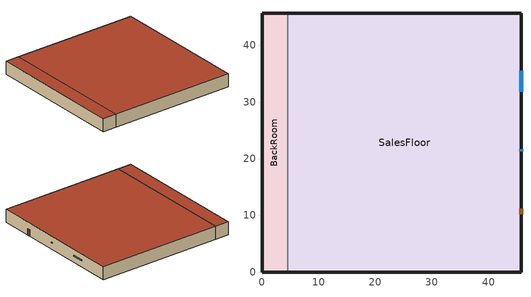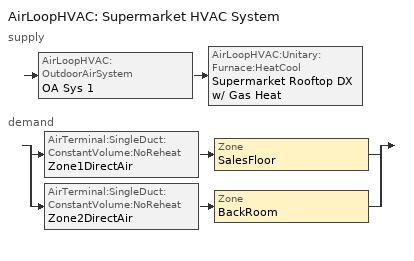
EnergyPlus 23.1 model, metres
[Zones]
BackRoom
 floor ground (BotFloorConstruction): 0,0 0,45.72 4.57,45.72 4.57,0 z0
 wall outside (FaceBrkIns4LWConcBlkGyp_R-11): 4.57,45.72 0,45.72 0,0 4.57,0 z0:4.27
 wall to SalesFloor (IntWallConstruction): 4.57,0 4.57,45.72 z0:4.27
 roof outside (SlagFeltIns6LWConcGapAcoTile_R-11): 4.57,0 4.57,45.72 0,45.72 0,0 z4.27
SalesFloor
 floor ground (BotFloorConstruction): 4.57,0 4.57,45.72 45.72,45.72 45.72,0 z0
 wall outside (FaceBrkIns4LWConcBlkGyp_R-11): 4.57,0 45.72,0 45.72,45.72 4.57,45.72 z0:4.27
 window (WinLib_1001): 45.72,31.85 45.72,35.51 z1.98:2.29
 window (WinLib_2003): 45.72,21.33 45.72,21.64 z1.98:2.29
 door (DoorConstruction): 45.72,10.21 45.72,11.12 z0:2.13
 roof outside (SlagFeltIns6LWConcGapAcoTile_R-11): 45.72,0 45.72,45.72 4.57,45.72 4.57,0 z4.27
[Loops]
AirLoopHVAC 'Supermarket HVAC System'
 supply: AirLoopHVAC:OutdoorAirSystem 'OA Sys 1' > AirLoopHVAC:Unitary:Furnace:HeatCool 'Supermarket Rooftop DX w/ Gas Heat'
 demand: split
  | AirTerminal:SingleDuct:ConstantVolume:NoReheat 'Zone1DirectAir' > Zone 'SalesFloor'
  | AirTerminal:SingleDuct:ConstantVolume:NoReheat 'Zone2DirectAir' > Zone 'BackRoom'
[Building]
None: Loads convergence tolerance value=0.04; Maximum number of warmup days=50; Minimum number of warmup days=6; North axis=0; Solar distribution=MinimalShadowing; Temperature convergence tolerance value=0.4; Terrain=Suburbs
[Site:GroundTemperature:BuildingSurface]
18, 18, 18, 19, 19, 20, 20, 21, 21, 20, 19, 18
[Site:Location]
Phoenix Sky Harbor Intl Ap_AZ_USA Design_Conditions: Elevation=337; Latitude=33.45; Longitude=-111.98; Time zone=-7
[SizingPeriod:DesignDay] Barometric pressure=97342; Day of month=21; Daylight saving time indicator=No; Humidity condition type=WetBulb; Rain indicator=No; Snow indicator=No; Solar model indicator=ASHRAEClearSky
Name | Daily dry bulb temperature range | Day type | Maximum dry bulb temperature | Month | Sky clearness | Wetbulb or dewpoint at maximum dry bulb | Wind direction | Wind speed
Phoenix Sky Harbor Intl Ap Ann Clg .4% Condns DB=>MWB | 12 | SummerDesignDay | 43.4 | 7 | 1 | 21.1 | 260 | 4.1
Phoenix Sky Harbor Intl Ap Ann Htg 99.6% Condns DB | 0 | WinterDesignDay | 3.7 | 12 | 0 | 3.7 | 100 | 1.7
[Construction]
BotFloorConstruction: StoreSlab
DoorConstruction: WoodForDoor
FaceBrkIns4LWConcBlkGyp_R-11: HF-A2, R-11, HF-C2, HF-E1
FurnitureConstruction: FurnitureMaterial
IntWallConstruction: GypForInterior, AirGap, ConcForInterior, AirGap, GypForInterior
SlagFeltIns6LWConcGapAcoTile_R-11: HF-E2, HF-E3, R-11, HF-C15, AirGap, HF-E5
WinLib_1001: CLEAR 6MM
WinLib_2003: CLEAR 6MM, AIR 6MM, CLEAR 6MM
[Material] Thermal absorptance=0.9
Name | Conductivity | Density | Roughness | Solar absorptance | Specific heat | Thickness | Visible absorptance
ConcForInterior | 0.5708 | 609 | Smooth | 0.65 | 837 | 0.2033 | 0.65
FurnitureMaterial | 11 | 544.62 | MediumSmooth | 0.78 | 1210 | 0.1 | 0.78
GypForInterior; HF-E1 | 0.7264 | 1602 | Smooth | 0.92 | 837 | 0.0191 | 0.92
HF-A2 | 1.332 | 2082 | Smooth | 0.93 | 920 | 0.1016 | 0.93
HF-C2 | 0.3805 | 609 | Smooth | 0.65 | 837 | 0.1015 | 0.65
HF-C15 | 0.173 | 641 | Smooth | 0.65 | 837 | 0.1524 | 0.65
HF-E2 | 1.436 | 881 | Smooth | 0.55 | 1674 | 0.0127 | 0.55
HF-E3 | 0.1903 | 1121 | Smooth | 0.75 | 1674 | 0.0095 | 0.75
HF-E5 | 0.0605 | 481 | Smooth | 0.32 | 837 | 0.0191 | 0.32
StoreSlab | 1.73 | 2243 | Smooth | 0.65 | 837 | 0.1524 | 0.65
WoodForDoor | 0.1211 | 593 | Smooth | 0.78 | 2510 | 0.0635 | 0.78
[Material:AirGap]
AirGap: Thermal resistance=0.1762
[Material:NoMass]
R-11: Roughness=Rough; Solar absorptance=0.75; Thermal absorptance=0.9; Thermal resistance=1.935938; Visible absorptance=0.75
[WindowMaterial:Gas]
AIR 6MM: Gas type=Air; Thickness=0.0063
[WindowMaterial:Glazing]
CLEAR 6MM: Back side infrared hemispherical emissivity=0.84; Back side solar reflectance at normal incidence=0.071; Back side visible reflectance at normal incidence=0.08; Conductivity=0.9; Front side infrared hemispherical emissivity=0.84; Front side solar reflectance at normal incidence=0.071; Front side visible reflectance at normal incidence=0.08; Infrared transmittance at normal incidence=0; Optical data type=SpectralAverage; Solar transmittance at normal incidence=0.775; Thickness=0.006; Visible transmittance at normal incidence=0.881
[AirLoopHVAC]
Supermarket HVAC System: Design supply air flow rate=5.5
[AirLoopHVAC:Unitary:Furnace:HeatCool]
Supermarket Rooftop DX w/ Gas Heat: Availability schedule=FanAndCoilAvailSched; Controlling zone or thermostat location=SalesFloor; Cooling coil=Furnace ACDXCoil 1; Cooling supply air flow rate=5.5; Dehumidification control type=CoolReheat; Fan placement=BlowThrough; Heating coil=Furnace Heating Coil 1; Heating supply air flow rate=5.5; Maximum supply air temperature=80; No load supply air flow rate=5.5; Reheat coil=Humidistat Reheat Coil 1; Supply air fan operating mode schedule=FanOpModeSchedule; Supply fan=Supply Fan 1
[AirTerminal:SingleDuct:ConstantVolume:NoReheat] Availability schedule=FanAndCoilAvailSched
Name | Maximum air flow rate
Zone1DirectAir | 5.225
Zone2DirectAir | 0.275
[AvailabilityManager:Scheduled]
Name | Schedule
Furnace 1 Avail | FanAndCoilAvailSched
Outdoor Air 1 Avail | OutdoorAirAvailSched
[Coil:Cooling:DX:SingleSpeed]
Furnace ACDXCoil 1: 2023 rated evaporator fan power per volume flow rate=934.4; Availability schedule=FanAndCoilAvailSched; Energy input ratio function of flow fraction curve=WindACEIRFFF; Energy input ratio function of temperature curve=WindACEIRFT; Gross rated cooling cop=3; Gross rated sensible heat ratio=0.8; Gross rated total cooling capacity=100000; Latent capacity time constant=45; Maximum cycling rate=3; Nominal time for condensate removal to begin=1000; Part load fraction correlation curve=WindACPLFFPLR; Rated air flow rate=5.5; Ratio of initial moisture evaporation rate and steady state latent capacity=1.5; Total cooling capacity function of flow fraction curve=WindACCoolCapFFF; Total cooling capacity function of temperature curve=WindACCoolCapFT
[Coil:Heating:Fuel] Availability schedule=FanAndCoilAvailSched; Burner efficiency=0.8; Fuel type=NaturalGas; Nominal capacity=100000
Furnace Heating Coil 1; Humidistat Reheat Coil 1
[Controller:OutdoorAir]
OA Controller 1: Economizer control action type=ModulateFlow; Economizer control type=NoEconomizer; Lockout type=NoLockout; Maximum outdoor air flow rate=1.4; Minimum limit type=FixedMinimum; Minimum outdoor air flow rate=0.25; Minimum outdoor air schedule=OAFractionSched
[ElectricEquipment] Design level calculation method=EquipmentLevel; Fraction lost=0
Name | Design level | Fraction latent | Fraction radiant | Schedule | Zone or zonelist or space or spacelist
BackRoom ElecEq 1 | 150 | 0 | 0.25 | Elec_Equip_Sch | BackRoom
SalesFloor ElecEq 1 | 1500 | 0 | 0.1 | Register_Equip_Sch | SalesFloor
SalesFloor ElecEq 2 | 15000 | 0.05 | 0.4 | Bakery_Equip_Sch | SalesFloor
SalesFloor ElecEq 3 | 600 | 0 | 0.25 | Elec_Equip_Sch | SalesFloor
[Fan:OnOff]
Supply Fan 1: Availability schedule=FanAndCoilAvailSched; Fan total efficiency=0.7; Maximum flow rate=5.5; Motor efficiency=0.9; Motor in airstream fraction=1; Pressure rise=600
[InternalMass] Construction=FurnitureConstruction
Name | Zone or zonelist | Surface area
BackRoom_Furniture1; BackRoom_Furniture2 | BackRoom | 95
SalesFloor_Furniture1; SalesFloor_Furniture2 | SalesFloor | 845
[Lights] Design level calculation method=LightingLevel; End use subcategory=GeneralLights; Fraction radiant=0.37; Fraction replaceable=0; Fraction visible=0.18; Return air fraction=0; Schedule=Lighting_Sch
Name | Lighting level | Zone or zonelist or space or spacelist
BackRoom Lights 1 | 1500 | BackRoom
SalesFloor Lights 1 | 45000 | SalesFloor
[People] Activity level schedule=Activity_Shopping_Sch; Fraction radiant=0.2; Number of people calculation method=People; Number of people schedule=People_Shopping_Sch
Name | Number of people | Zone or zonelist or space or spacelist
BackRoom People 1 | 10 | BackRoom
SalesFloor People 1 | 150 | SalesFloor
[Refrigeration:Case] Zone=SalesFloor; Rated ambient relative humidity=55; Rated ambient temperature=23.88; Rated runtime fraction=0.85
Name | Anti sweat heater control type | Availability schedule | Case anti sweat heater power per unit length | Case defrost drip down schedule | Case defrost power per unit length | Case defrost schedule | Case defrost type | Case height | Case length | Case lighting schedule | Case operating temperature | Design evaporator temperature or brine inlet temperature | Fraction of anti sweat heater energy to case | Fraction of lighting energy to case | Humidity at zero anti sweat heater energy | Latent case credit curve | Latent case credit curve type | Operating case fan power per unit length | Rated latent heat ratio | Rated total cooling capacity per unit length | Refrigerated case restocking schedule | Standard case fan power per unit length | Standard case lighting power per unit length | Under case hvac return air fraction | Case credit fraction schedule | Defrost energy correction curve | Defrost energy correction curve type | Minimum anti sweat heater power per unit length
FishDisplayCase | None | CaseCleanedOnMonday | 0 | CaseDripDownSched | 0 | CaseDefrostSched | OffCycle | 0 | 15 | CaseLightingSched | 1.1 | -6.67 | 0.2 | 0.9 | 0 | RHCubic_LatentEnergyMult | RelativeHumidityMethod | 0 | 0.1 | 288.4 | CaseStockingSched | 0 | 41.56 | 0.05
GlassDoorFrozenFoodA | HeatBalanceMethod | CaseOperatingSched | 218.7 | CaseDripDownSched2 | 1106.5 | CaseDefrostSched2 | HotGasWithTemperatureTermination | 1.5 | 3.97 | CaseLightingSched | -23.3 | -26.7 | 0.2 | 1 | 1.5 | SingleShelfHorizontal_LatentEnergyMult | CaseTemperatureMethod | 57.9 | 0.13 | 615.8 | CaseStockingSched | 57.9 | 99.8 | 0.1 | CaseCreditReductionSched | SingleShelfHorizontal_DefrostEnergyMult | CaseTemperatureMethod | 0
GlassDoorFrozenFoodB | HeatBalanceMethod | CaseOperatingSched | 218.7 | CaseDripDownSched4 | 1106.5 | CaseDefrostSched4 | HotGasWithTemperatureTermination | 1.5 | 3.97 | CaseLightingSched | -23.3 | -26.7 | 0.2 | 1 | 1.5 | SingleShelfHorizontal_LatentEnergyMult | CaseTemperatureMethod | 57.9 | 0.13 | 615.8 | CaseStockingSched | 57.9 | 99.8 | 0.1 | CaseCreditReductionSched | SingleShelfHorizontal_DefrostEnergyMult | CaseTemperatureMethod | 0
GlassDoorFrozenFoodC | HeatBalanceMethod | CaseOperatingSched | 218.7 | CaseDripDownSched5 | 1106.5 | CaseDefrostSched5 | HotGasWithTemperatureTermination | 1.5 | 3.97 | CaseLightingSched | -23.3 | -26.7 | 0.2 | 1 | 1.5 | SingleShelfHorizontal_LatentEnergyMult | CaseTemperatureMethod | 57.9 | 0.13 | 615.8 | CaseStockingSched | 57.9 | 99.8 | 0.1 | CaseCreditReductionSched | SingleShelfHorizontal_DefrostEnergyMult | CaseTemperatureMethod | 0
MeatDisplayCase | Linear | CaseCleanedOnTuesday | 13.2 | CaseDripDownSched2 | 585.8 | CaseDefrostSched2 | ElectricWithTemperatureTermination | 1.5 | 26 | CaseLightingSched | -4.4 | -9.4 | 0.2 | 0.9 | 35 | SingleShelfHorizontal_LatentEnergyMult | CaseTemperatureMethod | 47.2 | 0.1 | 456.6 | CaseStockingSched | 47.2 | 86.8 | 0.05 |  | SingleShelfHorizontal_DefrostEnergyMult | CaseTemperatureMethod | 0
MultiDeckDairyAndDeliCase | None | CaseOperatingSched | 0 | CaseDripDownSched3 | 0 | CaseDefrostSched3 | OffCycle | 0 | 12 | CaseLightingSched | -1.1 | -9.4 | 0.2 | 0.77 | 0 | MultiShelfVertical_LatentEnergyMult | CaseTemperatureMethod | 78.7 | 0.3 | 1890 | CaseStockingSched | 78.7 | 307.3 | 0.05 | DairyCaseCreditReductionSched |  |  | 0
OpenWellIceCreamDisplayCase | Linear | CaseCleanedOnMonday | 70 | CaseDripDownSched | 76.5 | CaseDefrostSched | HotGas | 1.5 | 14.6 | CaseLightingSched | -34.4 | -37.2 | 0.2 | 0.9 | 35 | SingleShelfHorizontal_LatentEnergyMult | CaseTemperatureMethod | 28.7 | 0.08 | 441.6 | CaseStockingSched | 28.7 | 42.7 | 0.05 | CaseCreditReductionSched |  |  | 0
SelfContainedDisplayCase | None | CaseOperatingSched | 0 |  | 0 |  | None | 0 | 10 | LightingOnSched | 13 |  | 0 | 0.9 | 0 | MultiShelfVertical_LatentEnergyMult | CaseTemperatureMethod | 40 | 0.08 | 1000 | SelfContainedCaseStockingSched | 40 | 75 | 0
[Refrigeration:CaseAndWalkInList]
Name | Case or walkin name 1 | Case or walkin name 2 | Case or walkin name 3 | Case or walkin name 4 | Case or walkin name 5
LowTempCaseList | OpenWellIceCreamDisplayCase | GlassDoorFrozenFoodA | GlassDoorFrozenFoodB | GlassDoorFrozenFoodC | WalkInFreezer
MediumTempCaseList | FishDisplayCase | MeatDisplayCase | MultiDeckDairyAndDeliCase
[Refrigeration:Compressor] Rated return gas temperature=18
Name | Rated liquid temperature | Refrigeration compressor capacity curve | Refrigeration compressor power curve | Rated subcooling
LowTemp001Carlyle_R-22_Low_06CC665 | 4.4 | 06CC665_R-22_Low_qcurv | 06CC665_R-22_Low_pwrcurv
LowTemp002Carlyle_R-22_Low_06DR718; LowTemp003Carlyle_R-22_Low_06DR718 |  | 06DR718_R-22_Low_qcurv | 06DR718_R-22_Low_pwrcurv | 0
MedTemp001Carlyle_R-22_Med_06DR820; MedTemp002Carlyle_R-22_Med_06DR820; MedTemp003Carlyle_R-22_Med_06DR820 |  | 06DR820_R-22_Med_qcurv | 06DR820_R-22_Med_pwrcurv | 0
[Refrigeration:CompressorList]
Name | Refrigeration compressor name 1 | Refrigeration compressor name 2 | Refrigeration compressor name 3
LowTempCompressorList | LowTemp001Carlyle_R-22_Low_06CC665 | LowTemp002Carlyle_R-22_Low_06DR718 | LowTemp003Carlyle_R-22_Low_06DR718
MediumTempCompressorList | MedTemp001Carlyle_R-22_Med_06DR820 | MedTemp002Carlyle_R-22_Med_06DR820 | MedTemp003Carlyle_R-22_Med_06DR820
[Refrigeration:CompressorRack]
SelfContainedDisplay: Compressor rack cop function of temperature curve=RackCOPfTCurve2; Condenser type=AirCooled; Design compressor rack cop=4; Design condenser fan power=175; Heat rejection location=Zone; Refrigeration case name or walkin name or caseandwalkinlist=SelfContainedDisplayCase
[Refrigeration:Condenser:EvaporativeCooled] Approach temperature coefficient 2=0.468; Approach temperature coefficient 3=17.93; Approach temperature coefficient 4=-0.322; Approach temperature constant term=6.63; Basin heater capacity=66.7; Basin heater setpoint temperature=2; Condensate piping refrigerant inventory=25; Condensate receiver refrigerant inventory=10; Evaporative condenser availability schedule=EvapCondAvail; Evaporative water supply tank=EvapWaterStorageTank; Maximum capacity factor=4.8; Minimum capacity factor=0.6; Rated subcooling temperature difference=0; Rated water pump power=250
Name | Condenser refrigerant operating charge inventory | Fan speed control type | Rated air flow rate | Rated effective total heat rejection rate | Rated fan power
LowTempEvapCooledCondenser | 16.6 | VariableSpeed | 1.37 | 43100 | 373
MediumTempEvapCooledCondenser1 | 21.9 | TwoSpeed | 1.79 | 64800 | 746
[Refrigeration:System] Minimum condensing temperature=25; Refrigeration system working fluid type=R22; Suction temperature control type=ConstantSuctionTemperature
Name | Compressor or compressorlist | End use subcategory | Refrigerated case or walkin or caseandwalkinlist | Refrigeration condenser
LowTempSystem | LowTempCompressorList | LowTempSystem | LowTempCaseList | LowTempEvapCooledCondenser
MediumTempSystem | MediumTempCompressorList | MediumTempSystem | MediumTempCaseList | MediumTempEvapCooledCondenser1
[Refrigeration:WalkIn]
WalkInFreezer: Availability schedule=CaseOperatingSched; Defrost control type=TimeSchedule; Defrost drip down schedule=CaseDripDownSched3; Defrost power=5512; Defrost schedule=CaseDefrostSched3; Defrost type=Electric; Heating power schedule=CaseOperatingSched; Insulated floor surface area=13; Insulated floor u value=0.207; Lighting schedule=CaseLightingSched2; Operating temperature=-2.22; Rated circulation fan power=0; Rated coil cooling capacity=4690; Rated cooling coil fan power=735; Rated cooling source temperature=-6.67; Rated total heating power=0; Rated total lighting power=120; Restocking schedule=WalkInStockingSched; Zone name 1=BackRoom; Area of stocking doors facing zone 1=2; Height of stocking doors facing zone 1=2; Insulated surface u value facing zone 1=0.235; Stocking door opening protection type facing zone 1=StripCurtain; Stocking door opening schedule name facing zone 1=WIStockDoorOpenSch; Total insulated surface area facing zone 1=43.4
[ThermostatSetpoint:DualSetpoint]
DualSetPoint: Cooling setpoint temperature schedule=Cooling Setpoints; Heating setpoint temperature schedule=Heating Setpoints
[WaterUse:Storage]
EvapWaterStorageTank: Float valve off capacity=700; Float valve on capacity=100; Initial volume=500; Maximum capacity=750; Type of supply controlled by float valve=Mains; Water temperature schedule=WaterTankTemp; Water thermal mode=ScheduledTemperature
[Zone] Ceiling height=4.266992; Floor area=Autocalculate; Multiplier=1; Type=1; Volume=Autocalculate; Zone inside convection algorithm=TARP
BackRoom; SalesFloor
[ZoneControl:Thermostat]
SalesFloor Thermostat: Zone or zonelist=SalesFloor; Control 1=DualSetPoint; Control type schedule=Zone Control Type Sched
[Zone equipment]
SalesFloor: Zone1DirectAir
BackRoom: Zone2DirectAir
[Curve:Bicubic] Maximum value of y=48.9; Minimum value of y=10
Name | Maximum value of x | Minimum value of x | Coefficient1 constant | Coefficient2 x | Coefficient3 x 2 | Coefficient4 y | Coefficient5 y 2 | Coefficient6 x y | Coefficient7 x 3 | Coefficient8 y 3 | Coefficient9 x 2 y | Coefficient10 x y 2
06CC665_R-22_Low_pwrcurv | -17.8 | -40 | 5546 | -61.38 | -1.599 | 332.9 | -0.0786 | 5.981 | 0.0008655 | 0.003784 | 0.02998 | 0.01728
06CC665_R-22_Low_qcurv | -17.8 | -40 | 73530 | 2513 | 32.91 | -25.69 | 0.3655 | -0.8183 | 0.1712 | -0.003657 | -0.01027 | 0.009071
06DR718_R-22_Low_pwrcurv | -17.8 | -40 | 2378 | -30.52 | -1.571 | 75.14 | 0.7122 | 1.05 | -0.01503 | -0.006798 | -0.004701 | 0.01875
06DR718_R-22_Low_qcurv | -17.8 | -40 | 28610 | 1069 | 17.73 | -155.1 | -0.08805 | -4.646 | 0.1427 | -0.002566 | -0.04829 | 0.002038
06DR820_R-22_Med_pwrcurv | 4.4 | -17.8 | 1284 | -124.3 | -3.435 | 153.9 | -0.4744 | 4.041 | -0.02511 | 0.00123 | 0.03235 | -0.003028
06DR820_R-22_Med_qcurv | 4.4 | -17.8 | 38490 | 1393 | 19.32 | -365.6 | 1.295 | -10.41 | 0.09712 | -0.00764 | -0.1141 | 0.004656
[Curve:Biquadratic] Input unit type for x=Temperature; Input unit type for y=Temperature; Maximum value of x=23.88889; Maximum value of y=46.11111; Minimum value of x=12.77778; Minimum value of y=18; Output unit type=Dimensionless
Name | Coefficient1 constant | Coefficient2 x | Coefficient3 x 2 | Coefficient4 y | Coefficient5 y 2 | Coefficient6 x y
WindACCoolCapFT | 0.942588 | 0.00954335 | 0.00068377 | -0.0110427 | 5.249e-06 | -9.72e-06
WindACEIRFT | 0.342414 | 0.034885 | -0.0006237 | 0.00497722 | 0.000437951 | -0.000728028
[Curve:Cubic]
Name | Maximum value of x | Minimum value of x | Coefficient1 constant | Coefficient2 x | Coefficient3 x 2 | Coefficient4 x 3
MultiShelfVertical_LatentEnergyMult | 20 | -35 | 0.0265263 | 0.00107803 | -6.02558e-05 | 1.23732e-06
RHCubic_LatentEnergyMult | 80 | 17.32 | -0.4641 | 0.0268 | 0 | 0
SingleShelfHorizontal_DefrostEnergyMult | 20 | -35 | 0.0236322 | 0.0006232 | 2.83282e-05 | 4.40351e-07
SingleShelfHorizontal_LatentEnergyMult | 20 | -35 | 0.0203756 | 0.000243779 | 1.14001e-05 | 1.81142e-07
[Curve:Quadratic]
Name | Input unit type for x | Maximum value of x | Minimum value of x | Output unit type | Coefficient1 constant | Coefficient2 x | Coefficient3 x 2
RackCOPfTCurve2 | Temperature | 50 | 0 | Dimensionless | 1 | 0 | 0
WindACCoolCapFFF |  | 1.5 | 0.5 |  | 0.8 | 0.2 | 0
WindACEIRFFF |  | 1.5 | 0.5 |  | 1.1552 | -0.1808 | 0.0256
WindACPLFFPLR |  | 1 | 0 |  | 0.85 | 0.15 | 0
[Schedule:Compact]
Activity_Shopping_Sch: Through: 12/31, For: AllDays, Until: 24:00, 105
Bakery_Equip_Sch: Through: 12/31, For: Weekdays SummerDesignDay WinterDesignDay, Until: 4:00, 0, Until: 18:00, 1, Until: 24:00, 0, For: Saturday, Until: 4:00, 0, Until: 18:00, 1, Until: 24:00, 0, For: AllOtherDays, Until: 4:00, 0, Until: 18:00, 1, Until: 24:00, 0
CaseCleanedOnMonday: Through: 12/31, For: Monday, Until: 5:00, 1, Until: 7:00, 0, Until: 24:00, 1, For: AllOtherDays, Until: 24:00, 1
CaseCleanedOnTuesday: Through: 12/31, For: Tuesday, Until: 5:00, 1, Until: 7:00, 0, Until: 24:00, 1, For: AllOtherDays, Until: 24:00, 1
CaseCreditReductionSched: Through: 12/31, For:AllDays, Interpolate:No, Until: 7:00, 0.2, Until: 21:00, 1, Until: 24:00, 0.2
CaseDefrostSched: Through: 12/31, For:AllDays, Interpolate:Average, Until: 4:00, 0, Until: 4:17, 1, Until: 14:00, 0, Until: 14:17, 1, Until: 24:00, 0
CaseDefrostSched2: Through: 12/31, For:AllDays, Interpolate:Average, Until: 08:00, 0, Until: 08:17, 1, Until: 18:00, 0, Until: 18:17, 1, Until: 24:00, 0
CaseDefrostSched3: Through: 12/31, For:AllDays, Interpolate:Average, Until: 11:00, 0, Until: 11:20, 1, Until: 23:00, 0, Until: 23:20, 1, Until: 24:00, 0
CaseDefrostSched4: Through: 12/31, For:AllDays, Interpolate:Average, Until: 07:00, 0, Until: 07:17, 1, Until: 17:00, 0, Until: 17:17, 1, Until: 24:00, 0
CaseDefrostSched5: Through: 12/31, For:AllDays, Interpolate:Average, Until: 06:00, 0, Until: 06:17, 1, Until: 16:00, 0, Until: 16:17, 1, Until: 24:00, 0
CaseDripDownSched: Through: 12/31, For:AllDays, Interpolate:Average, Until: 4:00, 0, Until: 4:22, 1, Until: 14:00, 0, Until: 14:22, 1, Until: 24:00, 0
CaseDripDownSched2: Through: 12/31, For:AllDays, Interpolate:Average, Until: 08:00, 0, Until: 08:22, 1, Until: 18:00, 0, Until: 18:22, 1, Until: 24:00, 0
CaseDripDownSched3: Through: 12/31, For:AllDays, Interpolate:Average, Until: 11:00, 0, Until: 11:30, 1, Until: 23:00, 0, Until: 23:30, 1, Until: 24:00, 0
CaseDripDownSched4: Through: 12/31, For:AllDays, Interpolate:Average, Until: 07:00, 0, Until: 07:22, 1, Until: 17:00, 0, Until: 17:22, 1, Until: 24:00, 0
CaseDripDownSched5: Through: 12/31, For:AllDays, Interpolate:Average, Until: 06:00, 0, Until: 06:22, 1, Until: 16:00, 0, Until: 16:22, 1, Until: 24:00, 0
CaseLightingSched: Through: 12/31, For: AllDays, Until: 6:00, 0, Until: 21:00, 1, Until: 24:00, 0
CaseLightingSched2: Through: 12/31, For: AllDays, Until: 6:00, 0, Until: 7:00, 1, Until: 11:00, 0, Until: 13:00, 0.5, Until: 19:00, 0, Until: 20:00, 1, Until: 24:00, 0
CaseOperatingSched; FanAndCoilAvailSched; FanOpModeSchedule; LightingOnSched; OutdoorAirAvailSched: Through: 12/31, For: AllDays, Until: 24:00, 1
CaseStockingSched: Through: 12/31, For: AllDays, Until: 13:00, 0, Until: 14:00, 50, Until: 15:00, 35, Until: 24:00, 0
Cooling Setpoints: Through: 12/31, For: AllDays, Until: 24:00, 24
DairyCaseCreditReductionSched: Through: 12/31, For:AllDays, Interpolate:No, Until: 7:00, 0.2, Until: 21:00, 0.6, Until: 24:00, 0.2
Elec_Equip_Sch: Through: 12/31, For: Weekdays SummerDesignDay WinterDesignDay, Until: 8:00, 0.5, Until: 18:00, 1, Until: 24:00, 0.5, For: Saturday, Until: 8:00, 0.5, Until: 18:00, 1, Until: 24:00, 0.5, For: AllOtherDays, Until: 8:00, 0.5, Until: 18:00, 1, Until: 24:00, 0.5
EvapCondAvail: Through: 3/15, For: AllDays, Until: 24:00, 0, Through: 12/1, For: AllDays, Until: 24:00, 1, Through: 12/31, For: AllDays, Until: 24:00, 0
Heating Setpoints: Through: 12/31, For: AllDays, Until: 24:00, 22
Lighting_Sch: Through: 12/31, For: Weekdays SummerDesignDay WinterDesignDay, Until: 4:00, 0.2, Until: 7:00, 0.3, Until: 21:00, 1, Until: 22:00, 0.3, Until: 24:00, 0.2, For: Saturday, Until: 4:00, 0.2, Until: 7:00, 0.3, Until: 21:00, 1, Until: 22:00, 0.3, Until: 24:00, 0.2, For: AllOtherDays, Until: 4:00, 0.2, Until: 7:00, 0.3, Until: 21:00, 1, Until: 22:00, 0.3, Until: 24:00, 0.2
OAFractionSched: Through: 12/31, For: AllDays, Until: 6:00, 0, Until: 20:00, 1, Until: 24:00, 0
People_Shopping_Sch: Through: 12/31, For: Weekdays SummerDesignDay WinterDesignDay, Until: 8:00, 0.02, Until: 20:00, 1, Until: 24:00, 0.04, For: Saturday, Until: 8:00, 0.01, Until: 18:00, 1, Until: 24:00, 0.05, For: AllOtherDays, Until: 8:00, 0.01, Until: 18:00, 0.75, Until: 24:00, 0.01
Register_Equip_Sch: Through: 12/31, For: Weekdays SummerDesignDay WinterDesignDay, Until: 8:00, 0, Until: 19:00, 1, Until: 24:00, 0, For: Saturday, Until: 8:00, 0, Until: 19:00, 1, Until: 24:00, 0, For: AllOtherDays, Until: 8:00, 0, Until: 19:00, 1, Until: 24:00, 0
SelfContainedCaseStockingSched: Through: 12/31, For: AllDays, Until: 6:00, 0, Until: 7:00, 50, Until: 9:00, 70, Until: 10:00, 80, Until: 11:00, 70, Until: 13:00, 50, Until: 14:00, 80, Until: 15:00, 90, Until: 16:00, 80, Until: 24:00, 0
WIStockDoorOpenSch: Through: 12/31, For: AllDays, Interpolate:No, Until: 7:00, 0.02, Until: 21:00, 0.2, Until: 24:00, 0.02
WalkInStockingSched: Through: 12/31, For: Tuesday Friday, Until: 4:00, 0, Until: 5:00, 725, Until: 6:00, 417, Until: 7:00, 290, Until: 24:00, 0, For: AllOtherDays, Until: 4:00, 0, Until: 5:00, 125, Until: 6:00, 117, Until: 7:00, 90, Until: 19:00, 0, Until: 20:00, 125, Until: 21:00, 117, Until: 22:00, 90, Until: 24:00, 0
WaterTankTemp: Through: 12/31, For: AllDays, Until: 24:00, 15
Zone Control Type Sched: Through: 12/31, For: AllDays, Until: 24:00, 4
